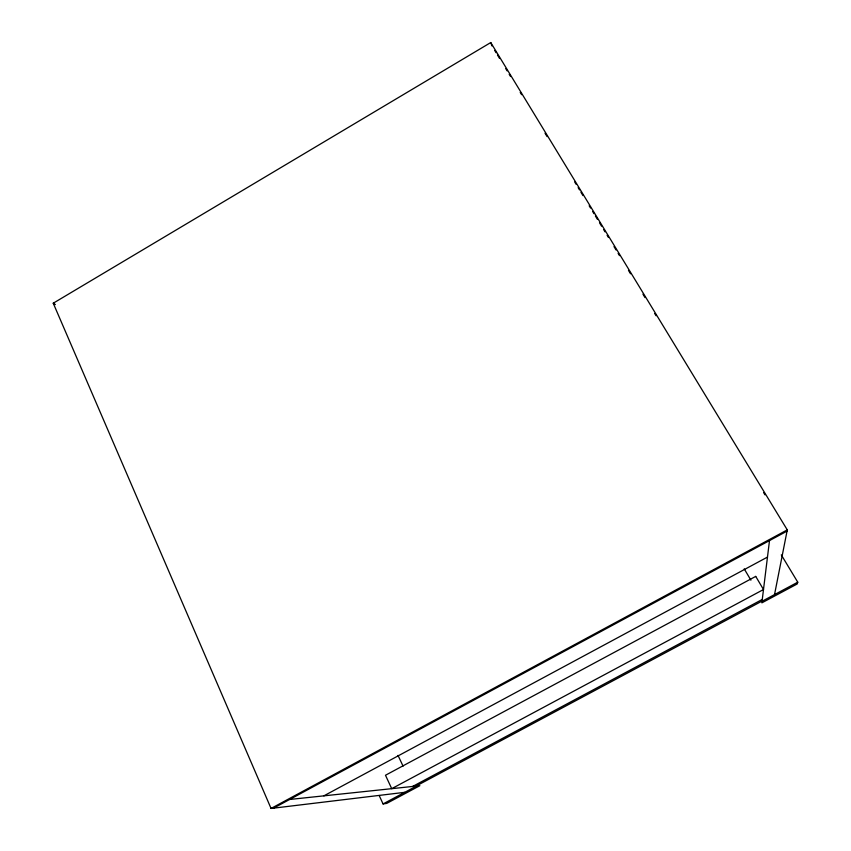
<?xml version="1.0" encoding="UTF-8"?>
<svg xmlns="http://www.w3.org/2000/svg" width="851" height="851" viewBox="0 0 851 851"><rect width="100%" height="100%" fill="white"/><g stroke="black" fill="none" stroke-linecap="round" stroke-linejoin="round"><path stroke-width="1.28" d="M769.506 540.576L761.858 602.859L797.185 583.977L797.759 582.19L781.303 554.895M774.527 594.615L787.281 529.886L490.75 42.55L53.241 303.211L271.054 808.45L404.778 792.324M271.054 808.45L787.281 529.886M273.554 808.152L787.047 531.12M323.848 795.855L767.485 557.086M412.618 786.462L762.273 599.444M416.033 786.101L762.081 601.061M379.174 795.494L383.067 803.929L416.511 786.047M762.049 601.285L797.759 582.19M383.067 803.929L386.726 803.397L419.841 785.696L289.638 799.472M53.241 303.211L55.358 304.584M494.718 50.475L496.09 52.741M497.473 55.007L499.548 58.411M505.749 68.612L507.122 70.878M509.196 74.282L510.579 76.547M520.227 92.419L521.61 94.684M545.044 133.224L547.119 136.628M574.691 181.965L576.074 184.241M578.137 187.635L579.52 189.901M580.893 192.177L582.967 195.57M589.169 205.772L590.551 208.038M592.615 211.442L593.998 213.707M595.381 215.973L597.445 219.377M599.508 222.781L601.583 226.185M603.646 229.579L605.029 231.844M607.093 235.248L608.476 237.514M613.997 246.588L616.06 249.981M618.124 253.385L619.507 255.651M628.474 270.395L630.538 273.788M642.952 294.191L645.015 297.595M654.664 313.466L656.047 315.732M763.602 492.569L764.985 494.835M744.221 568.851L750.912 580.18M398.013 755.39L403.066 766.145M490.75 42.55L491.963 45.943M755.72 576.393L385.482 775.25L391.715 788.675L763.496 589.53L755.72 576.393"/></g></svg>
